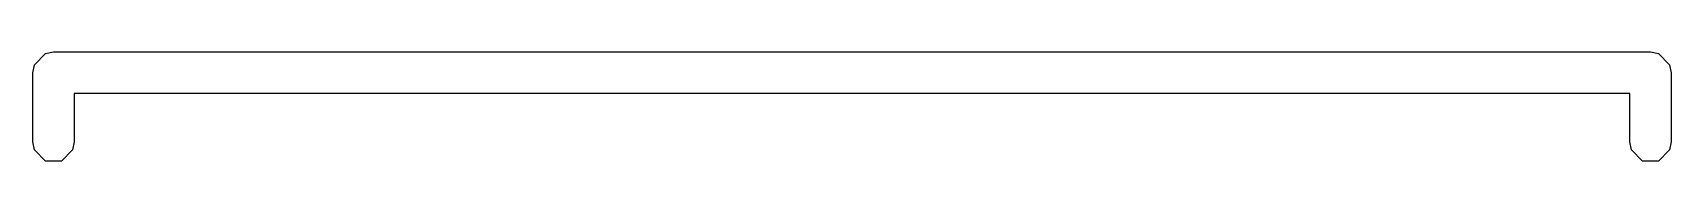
# Model space of a CAD drawing. Extents: x 3.99 to 8.09, y -5.39 to -1.7.
# Drawn here: x 7.0858 to 7.2724, y -3.6593 to -3.6469 of the extents above; entities that cross this region are included whole.
import ezdxf

# ---------------------------------------------------------------- set-up
doc = ezdxf.new("R2010")
doc.units = 0
doc.header["$MEASUREMENT"] = 0
doc.layers.add('BLACK', color=7, linetype='CONTINUOUS')

msp = doc.modelspace()

# ---------------------------------------------------------------- linework, layer by layer
at = {"layer": 'BLACK', "linetype": 'CONTINUOUS'}
for p, q in [((7.08601, -3.64831), (7.08728, -3.64703)), ((7.08728, -3.64703), (7.08819, -3.64685)), ((7.08819, -3.64685), (7.27008, -3.64685)), ((7.27008, -3.64685), (7.27098, -3.64703)), ((7.27098, -3.64703), (7.27226, -3.64831)), ((7.08583, -3.64921), (7.08601, -3.64831)), ((7.08583, -3.65709), (7.08583, -3.64921)), ((7.27226, -3.64831), (7.27244, -3.64921)), ((7.27244, -3.64921), (7.27244, -3.65709)), ((7.26772, -3.65157), (7.09055, -3.65157)), ((7.09055, -3.65157), (7.09055, -3.65709)), ((7.26772, -3.65709), (7.26772, -3.65157)), ((7.08601, -3.65799), (7.08583, -3.65709)), ((7.09055, -3.65709), (7.09037, -3.65799)), ((7.2679, -3.65799), (7.26772, -3.65709)), ((7.27244, -3.65709), (7.27226, -3.65799)), ((7.08728, -3.65927), (7.08601, -3.65799)), ((7.08909, -3.65927), (7.08728, -3.65927)), ((7.09037, -3.65799), (7.08909, -3.65927)), ((7.26917, -3.65927), (7.2679, -3.65799)), ((7.27098, -3.65927), (7.26917, -3.65927)), ((7.27226, -3.65799), (7.27098, -3.65927))]:
    msp.add_line(p, q, dxfattribs=at)

doc.saveas('drawing.dxf')
